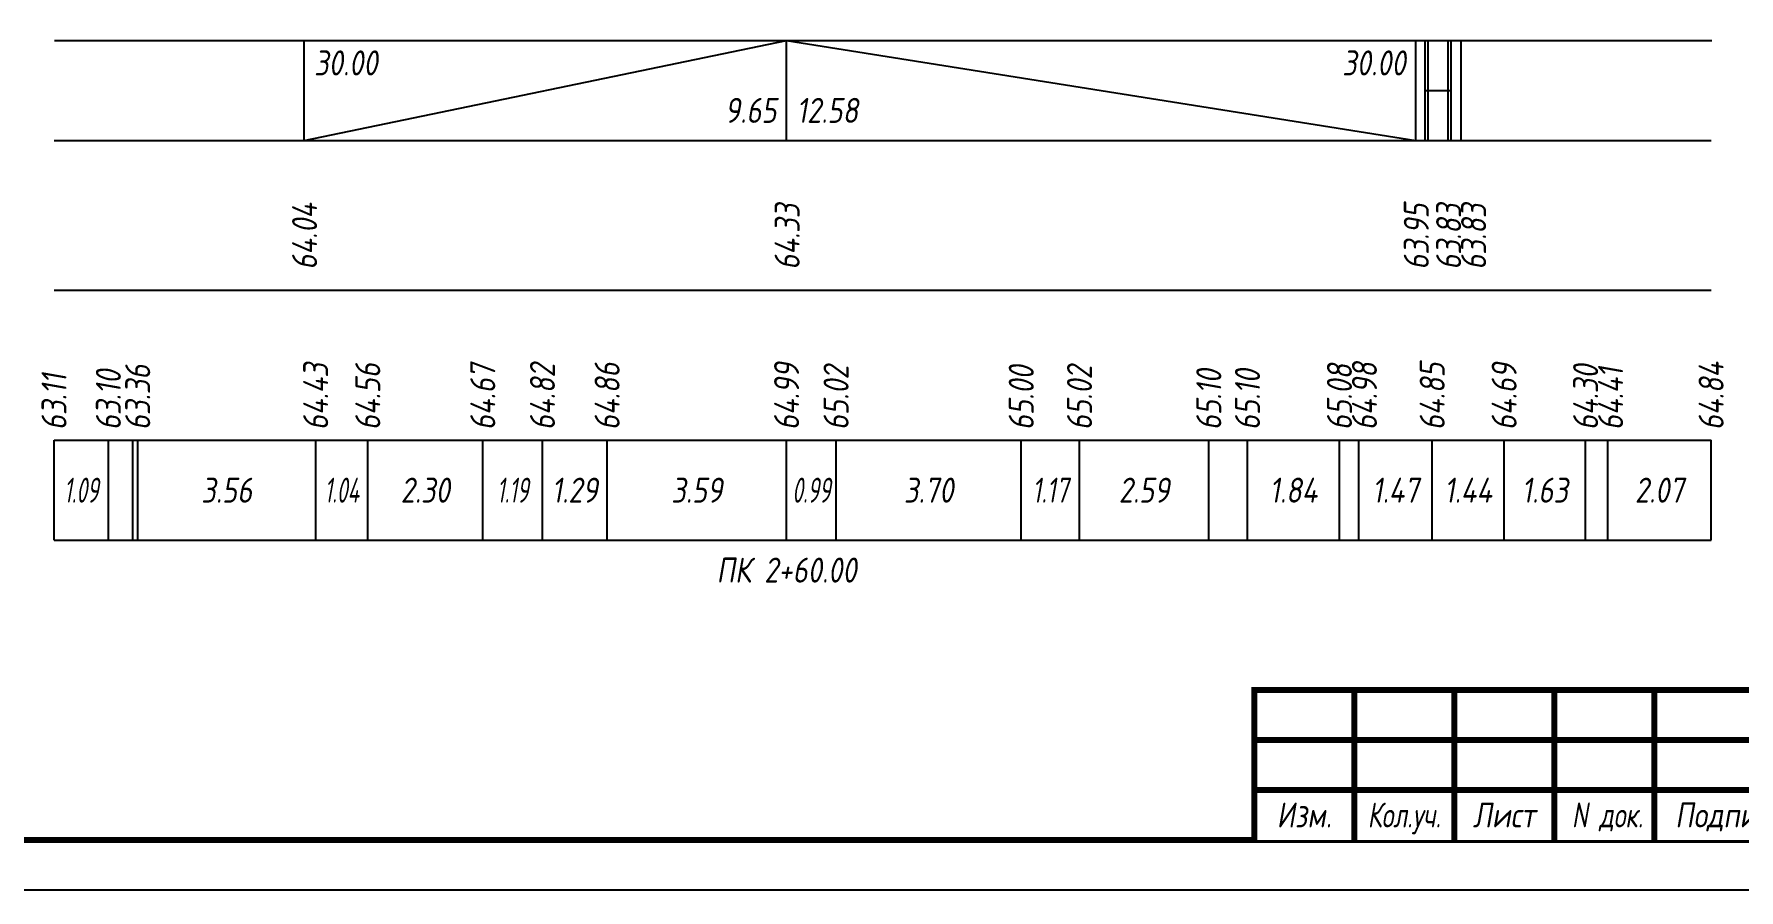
# Model space of a CAD drawing. Extents: x -717 to 1451, y -133302 to 233.
# Drawn here: x 78 to 248.4, y -4055.4 to -3969.8 of the extents above; entities that cross this region are included whole.
import ezdxf
from ezdxf.enums import TextEntityAlignment as Align

# ---------------------------------------------------------------- set-up
doc = ezdxf.new("R2010")
doc.units = 0
for name, color, linetype in [('Зарамочное оформление', 7, 'Continuous'), ('Код_510', 7, 'Continuous'), ('Код_516', 1, 'Continuous'), ('Подписи поперечников', 7, 'Continuous'), ('Таблица', 7, 'Continuous')]:
    doc.layers.add(name, color=color, linetype=linetype)
doc.styles.add('М', font='romand.shx', dxfattribs={"width": 0.8, "oblique": 10, "height": 2.5})

# ---------------------------------------------------------------- blocks, each defined once
blk = doc.blocks.new('Штамп')
at = {"linetype": 'Continuous'}
blk.add_wipeout([(199.95, -411.25), (384.95, -411.25), (384.95, -426.25), (199.95, -426.25)], dxfattribs=at).dxf.layer = 'Зарамочное оформление'
at = {"layer": 'Зарамочное оформление', "linetype": 'Continuous', "lineweight": -3, "const_width": 0.6, "flags": 128}
for points in [[(199.95, -426.25), (199.95, -411.25), (384.95, -411.25)], [(209.95, -411.25), (209.95, -426.25)], [(219.95, -411.25), (219.95, -426.25)], [(229.95, -411.25), (229.95, -426.25)], [(239.95, -411.25), (239.95, -426.25)], [(199.95, -416.25), (264.95, -416.25)], [(199.95, -421.25), (264.95, -421.25)]]:
    blk.add_lwpolyline(points, dxfattribs=at)
at = {"layer": 'Зарамочное оформление', "linetype": 'Continuous', "style": 'М', "oblique": 10}
for s, width, p in [('Изм.', 0.8, (204.95, -423.75)), ('Кол.уч.', 0.7, (214.95, -423.75)), ('Лист', 0.8, (224.95, -423.75)), ('N док.', 0.7, (235.28, -423.75)), ('Подпись', 0.8, (247.45, -423.75))]:
    blk.add_text(s, height=2.5, dxfattribs=dict(at, width=width)).set_placement(p, align=Align.MIDDLE_CENTER)
blk = doc.blocks.new('шифр')
blk.add_blockref('Штамп', (0, -3684))

msp = doc.modelspace()

# ---------------------------------------------------------------- linework, layer by layer
at = {"flags": 128}
msp.add_lwpolyline([(-30.054, -4055.421), (389.946, -4055.421), (389.946, -3758.421), (-30.054, -3758.421)], close=True, dxfattribs=at)
at = {"const_width": 0.6, "flags": 128}
msp.add_lwpolyline([(-10.054, -4050.421), (384.946, -4050.421), (384.946, -3763.421), (-10.054, -3763.421)], close=True, dxfattribs=at)
at = {"layer": 'Код_510'}
for p, q in [((79.946, -4020.421), (79.946, -4010.421)), ((85.38, -4020.421), (85.38, -4010.421)), ((87.833, -4020.421), (87.833, -4010.421)), ((88.316, -4020.421), (88.316, -4010.421)), ((106.109, -4020.421), (106.109, -4010.421)), ((111.319, -4020.421), (111.319, -4010.421)), ((122.818, -4020.421), (122.818, -4010.421)), ((128.785, -4020.421), (128.785, -4010.421)), ((135.251, -4020.421), (135.251, -4010.421)), ((153.196, -4020.421), (153.196, -4010.421)), ((158.146, -4020.421), (158.146, -4010.421)), ((176.658, -4020.421), (176.658, -4010.421)), ((182.487, -4020.421), (182.487, -4010.421)), ((195.414, -4020.421), (195.414, -4010.421)), ((199.282, -4020.421), (199.282, -4010.421)), ((208.478, -4020.421), (208.478, -4010.421)), ((210.427, -4020.421), (210.427, -4010.421)), ((217.754, -4020.421), (217.754, -4010.421)), ((224.943, -4020.421), (224.943, -4010.421)), ((233.091, -4020.421), (233.091, -4010.421)), ((235.308, -4020.421), (235.308, -4010.421)), ((245.642, -4020.421), (245.642, -4010.421))]:
    msp.add_line(p, q, dxfattribs=at)
at = {"layer": 'Код_516'}
for p, q in [((104.946, -3980.421), (104.946, -3970.421)), ((104.946, -3980.421), (153.196, -3970.421)), ((153.196, -3980.421), (153.196, -3970.421)), ((153.196, -3970.421), (216.106, -3980.421)), ((216.106, -3980.421), (216.106, -3970.421)), ((217.039, -3980.421), (217.039, -3970.421)), ((217.342, -3980.421), (217.342, -3970.421)), ((219.342, -3980.421), (219.342, -3970.421)), ((219.645, -3980.421), (219.645, -3970.421)), ((220.642, -3980.421), (220.642, -3970.421)), ((217.039, -3975.421), (217.342, -3975.421)), ((217.342, -3975.421), (219.342, -3975.421)), ((219.342, -3975.421), (219.645, -3975.421))]:
    msp.add_line(p, q, dxfattribs=at)
at = {"layer": 'Таблица'}
for p, q in [((80, -3970.421), (245.696, -3970.421)), ((79.946, -3980.421), (245.642, -3980.421)), ((79.946, -3995.421), (245.642, -3995.421)), ((79.946, -4010.421), (245.642, -4010.421)), ((79.946, -4020.421), (245.642, -4020.421))]:
    msp.add_line(p, q, dxfattribs=at)

# ---------------------------------------------------------------- texts
at = {"layer": 'Код_510', "style": 'М', "oblique": 10, "width": 0.8}
for s, p in [('64.43', (106.109, -4009.421)), ('64.67', (122.818, -4009.421)), ('64.82', (128.785, -4009.421)), ('64.99', (153.196, -4009.421)), ('64.98', (210.978, -4009.421)), ('64.85', (217.754, -4009.421)), ('64.69', (224.943, -4009.421)), ('64.84', (245.642, -4009.421)), ('63.11', (79.946, -4009.421)), ('63.10', (85.38, -4009.421)), ('63.36', (88.316, -4009.421)), ('64.56', (111.319, -4009.421)), ('64.86', (135.251, -4009.421)), ('65.02', (158.146, -4009.421)), ('65.00', (176.658, -4009.421)), ('65.02', (182.487, -4009.421)), ('65.10', (195.414, -4009.421)), ('65.10', (199.282, -4009.421)), ('65.08', (208.478, -4009.421)), ('64.30', (233.091, -4009.421)), ('64.41', (235.591, -4009.421))]:
    msp.add_text(s, height=2.5, rotation=90, dxfattribs=at).set_placement(p, align=Align.MIDDLE_LEFT)
at = {"layer": 'Код_510', "style": 'М', "oblique": 10}
for s, width, p in [('1.09', 0.6, (82.663, -4015.421)), ('3.56', 0.8, (97.213, -4015.421)), ('1.04', 0.6, (108.714, -4015.421)), ('2.30', 0.8, (117.069, -4015.421)), ('1.19', 0.6, (125.802, -4015.421)), ('1.29', 0.8, (132.018, -4015.421)), ('3.59', 0.8, (144.223, -4015.421)), ('0.99', 0.6, (155.671, -4015.421)), ('3.70', 0.8, (167.402, -4015.421)), ('1.17', 0.7, (179.572, -4015.421)), ('2.59', 0.8, (188.95, -4015.421)), ('1.84', 0.8, (203.88, -4015.421)), ('1.47', 0.8, (214.091, -4015.421)), ('1.44', 0.8, (221.348, -4015.421)), ('1.63', 0.8, (229.017, -4015.421)), ('2.07', 0.8, (240.475, -4015.421))]:
    msp.add_text(s, height=2.5, dxfattribs=dict(at, width=width)).set_placement(p, align=Align.MIDDLE_CENTER)
at = {"layer": 'Код_516', "style": 'М', "oblique": 10, "width": 0.8}
msp.add_text('30.00', height=2.5, dxfattribs=at).set_placement((105.946, -3971.421), align=Align.TOP_LEFT)
msp.add_text('30.00', height=2.5, dxfattribs=at).set_placement((215.106, -3971.421), align=Align.TOP_RIGHT)
msp.add_text('9.65', height=2.5, dxfattribs=at).set_placement((152.196, -3979.421), align=Align.BOTTOM_RIGHT)
msp.add_text('12.58', height=2.5, dxfattribs=at).set_placement((154.196, -3979.421), align=Align.BOTTOM_LEFT)
for s, p in [('64.04', (105, -3993.371)), ('64.33', (153.25, -3993.371)), ('63.95', (216.161, -3993.371)), ('63.83', (219.396, -3993.371)), ('63.83', (221.896, -3993.371))]:
    msp.add_text(s, height=2.5, rotation=90, dxfattribs=at).set_placement(p, align=Align.MIDDLE_LEFT)
at = {"layer": 'Подписи поперечников', "style": 'М', "oblique": 10, "width": 0.8}
msp.add_text('ПК 2+60.00', height=2.5, dxfattribs=at).set_placement((153.196, -4025.421), align=Align.BOTTOM_CENTER)

# ---------------------------------------------------------------- next in the draw order: block references
msp.add_blockref('шифр', (0, 59.829))

doc.saveas('drawing.dxf')
